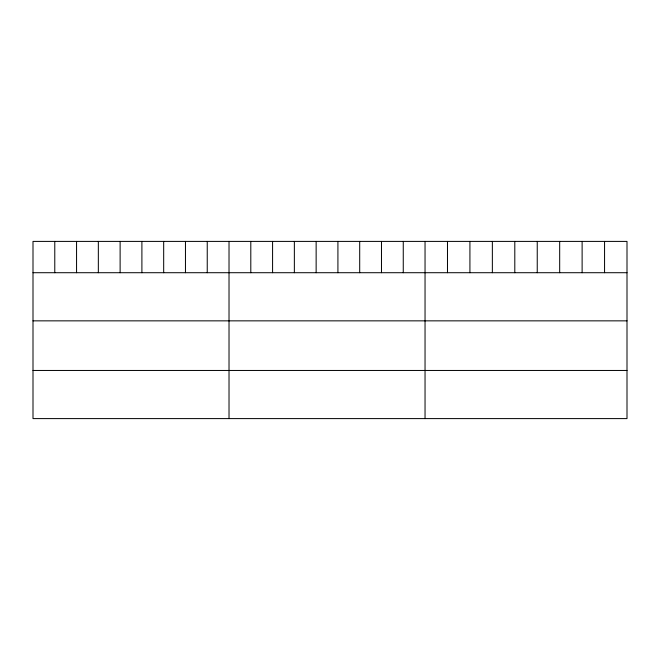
<?xml version="1.0" encoding="UTF-8"?>
<svg xmlns="http://www.w3.org/2000/svg" width="660" height="660" viewBox="0 0 660 660"><rect width="100%" height="100%" fill="white"/><g stroke="black" fill="none" stroke-linecap="round" stroke-linejoin="round"><path stroke-width="0.99" d="M627 272.712L627 418.597L33 418.597L33 241.403L627 241.403L627 272.712L33 272.712M33 320.851L627 320.851M33 370.458L627 370.458M604.56 241.403L604.56 272.712M582.12 241.403L582.12 272.712M559.68 241.403L559.68 272.712M537.24 241.403L537.24 272.712M514.8 241.403L514.8 272.712M492.36 241.403L492.36 272.712M469.92 241.403L469.92 272.712M447.48 241.403L447.48 272.712M425.04 241.403L425.04 418.597M403.26 241.403L403.26 272.712M381.48 241.403L381.48 272.712M359.7 241.403L359.7 272.712M337.92 241.403L337.92 272.712M316.14 241.403L316.14 272.712M294.36 241.403L294.36 272.712M272.58 241.403L272.58 272.712M250.8 241.403L250.8 272.712M229.02 241.403L229.02 418.597M207.24 241.403L207.24 272.712M185.46 241.403L185.46 272.712M163.68 241.403L163.68 272.712M141.9 241.403L141.9 272.712M120.12 241.403L120.12 272.712M98.34 241.403L98.34 272.712M76.56 241.403L76.56 272.712M54.78 241.403L54.78 272.712"/></g></svg>
